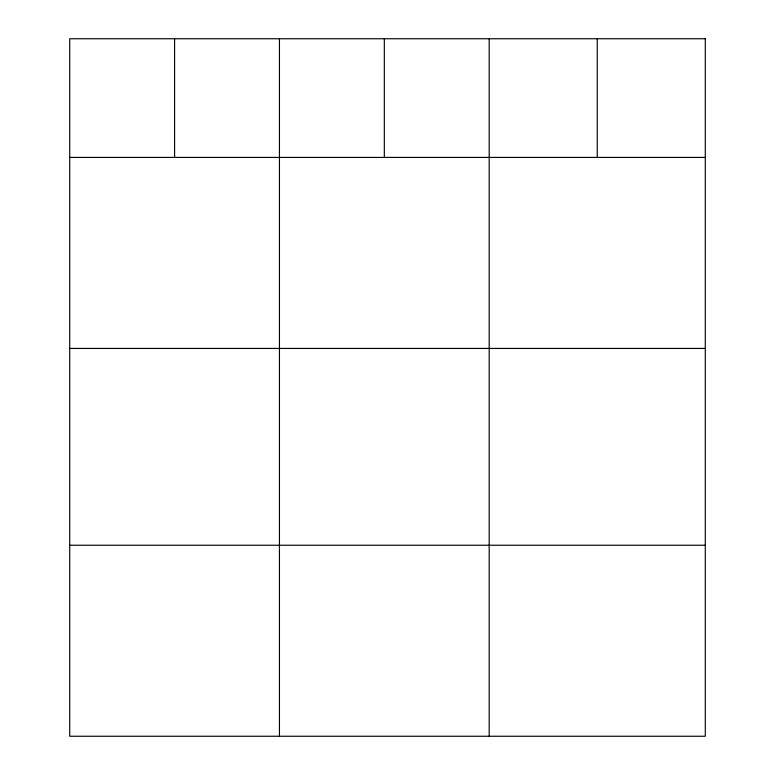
<?xml version="1.0" encoding="UTF-8"?>
<svg xmlns="http://www.w3.org/2000/svg" width="775" height="775" viewBox="0 0 775 775"><rect width="100%" height="100%" fill="white"/><g stroke="black" fill="none" stroke-linecap="round" stroke-linejoin="round"><path stroke-width="1.16" d="M69.711 157.422L705.289 157.422M69.711 348.44L705.289 348.44M69.711 545.242L705.289 545.242M597.244 38.75L597.244 157.422M489.19 38.75L489.19 736.25M384.323 38.75L384.323 157.422M279.446 38.75L279.446 736.25M174.578 38.75L174.578 157.422M705.289 38.75L69.711 38.75L69.711 736.25L705.289 736.25L705.289 38.75"/></g></svg>
